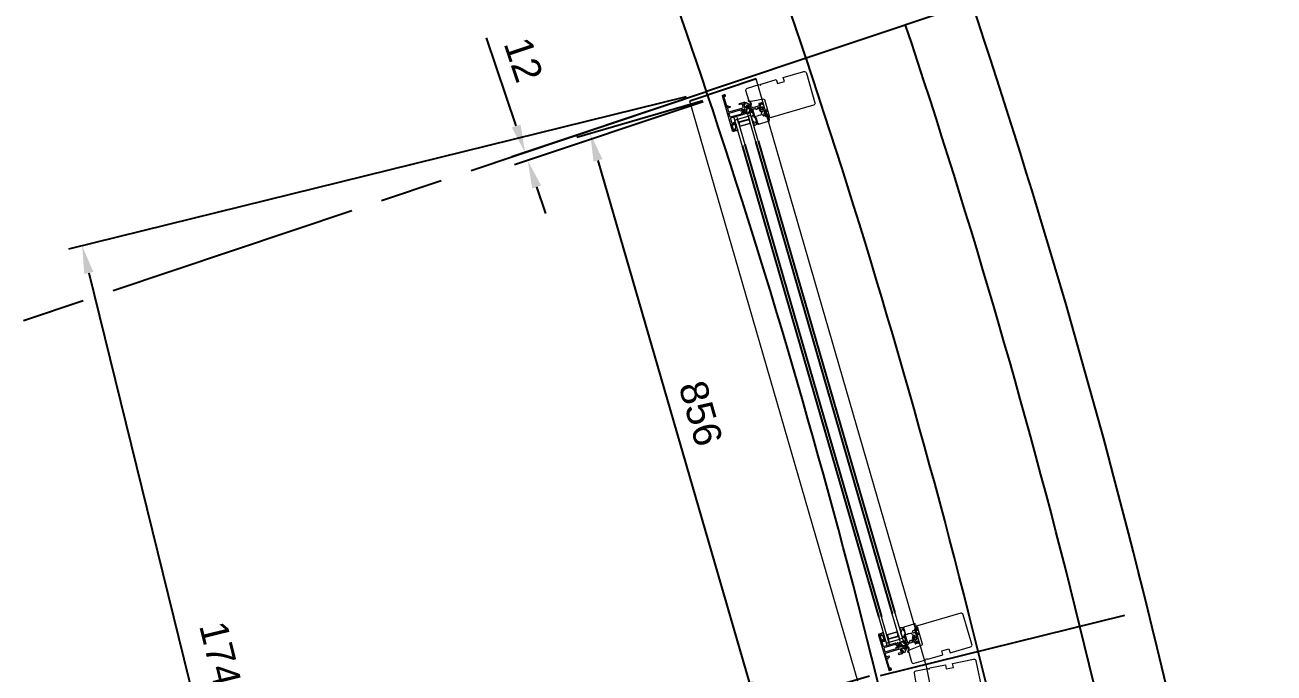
# Model space of a CAD drawing. Header units: inches. Extents: x 19267 to 40087, y 4081 to 15521.
# Drawn here: x 21189 to 22975, y 7083 to 8010 of the extents above; entities that cross this region are included whole.
import ezdxf

# ---------------------------------------------------------------- set-up
doc = ezdxf.new("R2010")
doc.units = ezdxf.units.IN
doc.header["$MEASUREMENT"] = 0
doc.linetypes.add('CENTERLINE', pattern=[30, 12, -1.5, 3, -1.5, 12])
doc.layers.get('DEFPOINTS').update_dxf_attribs({"color": 251})
doc.layers.add('20-TEXT', color=3, linetype='Continuous')
doc.layers.add('DWG', color=7, linetype='Continuous')
doc.layers.add('NEW_GF', color=7, linetype='Continuous', true_color=0xffffff)
for name, color, linetype, lineweight in [('VELFAC_ALU', 4, 'Continuous', 0), ('VELFAC_COMPOSITE', 4, 'Continuous', 0), ('VELFAC_GASKET', 5, 'Continuous', 0), ('VELFAC_GLAZING', 5, 'Continuous', 0), ('VELFAC_GLAZING_BEAD', 5, 'Continuous', 0), ('VELFAC_WOOD', 2, 'Continuous', 0)]:
    doc.layers.add(name, color=color, linetype=linetype, lineweight=lineweight)
doc.styles.get("Standard").update_dxf_attribs({"font": 'arial.ttf'})
doc.dimstyles.new('20-TEXT', dxfattribs={"dimscale": 20, "dimtxt": 2, "dimasz": 2, "dimexe": 1, "dimexo": 1.5, "dimgap": 1, "dimtad": 1, "dimdec": 0, "dimzin": 0, "dimdsep": 46, "dimtxsty": 'Standard', "dimcen": 0.09, "dimadec": 4, "dimazin": 0, "dimtfac": 1, "dimtdec": 0, "dimtofl": 0, "dimtmove": 0, "dimatfit": 3, "dimfxl": 1, "dimtolj": 1, "dimtzin": 0, "dimarcsym": 0})

# ---------------------------------------------------------------- blocks, each defined once
blk = doc.blocks.new('*D82')
at = {"layer": '20-TEXT', "color": 0, "lineweight": -2, "transparency": 16777216}
for p, q in [((22134.7, 7907.1), (21251.2, 7689.1)), ((21280.2, 7655.1), (21677.8, 6043.4)), ((22551.5, 6217.7), (21667.9, 5999.8))]:
    blk.add_line(p, q, dxfattribs=at)
at = {"layer": '20-TEXT', "color": 0, "transparency": 16777216}
for points in [[(21286.7, 7656.7), (21273.7, 7653.5), (21270.6, 7693.9)], [(21684.3, 6045), (21671.3, 6041.8), (21687.4, 6004.5)]]:
    blk.add_solid(points, dxfattribs=at)
at = {"layer": 'DEFPOINTS', "color": 0, "transparency": 16777216}
for p in [(22163.9, 7914.3), (22580.6, 6224.9), (21687.4, 6004.5)]:
    blk.add_point(p, dxfattribs=at)
at = {"layer": '20-TEXT', "color": 0, "transparency": 16777216, "insert": (21523.9, 6860.3), "char_height": 40, "attachment_point": 5, "rotation": 283.8574}
blk.add_mtext('\\A1;1740 Structural Opening', dxfattribs=at)
blk = doc.blocks.new('*D84')
at = {"layer": '20-TEXT', "color": 0, "lineweight": -2, "transparency": 16777216}
for p, q in [((22158.3, 7901.1), (21978.1, 7848.8)), ((22008.5, 7816), (22224.7, 7070.3)), ((22396.8, 7078.5), (22216.6, 7026.3))]:
    blk.add_line(p, q, dxfattribs=at)
at = {"layer": '20-TEXT', "color": 0, "transparency": 16777216}
for points in [[(22014.9, 7817.8), (22002.1, 7814.1), (21997.4, 7854.4)], [(22231.1, 7072.1), (22218.3, 7068.4), (22235.8, 7031.8)]]:
    blk.add_solid(points, dxfattribs=at)
at = {"layer": 'DEFPOINTS', "color": 0, "transparency": 16777216}
for p in [(22187.2, 7909.4), (22425.6, 7086.9), (22235.8, 7031.8)]:
    blk.add_point(p, dxfattribs=at)
at = {"layer": '20-TEXT', "color": 0, "transparency": 16777216, "insert": (22155.4, 7454.4), "char_height": 40, "attachment_point": 5, "rotation": 286.1687}
blk.add_mtext('\\A1;856', dxfattribs=at)
blk = doc.blocks.new('*D90')
at = {"layer": '20-TEXT', "color": 0, "lineweight": -2, "transparency": 16777216}
for p, q in [((21891.5, 7865.2), (21849.2, 7991.4)), ((22154.9, 7911.3), (21885.3, 7820.9)), ((22158.7, 7899.9), (21889.1, 7809.5)), ((21920.7, 7778), (21933.4, 7740))]:
    blk.add_line(p, q, dxfattribs=at)
at = {"layer": '20-TEXT', "color": 0, "transparency": 16777216}
for points in [[(21897.8, 7867.3), (21885.2, 7863.1), (21904.2, 7827.3)], [(21927.1, 7780.1), (21914.4, 7775.8), (21908, 7815.9)]]:
    blk.add_solid(points, dxfattribs=at)
at = {"layer": 'DEFPOINTS', "color": 0, "transparency": 16777216}
for p in [(22183.3, 7920.8), (22187.2, 7909.4), (21904.2, 7827.3)]:
    blk.add_point(p, dxfattribs=at)
at = {"layer": '20-TEXT', "color": 0, "transparency": 16777216, "insert": (21902, 7960), "char_height": 40, "attachment_point": 5, "rotation": 288.5229}
blk.add_mtext('\\A1;12', dxfattribs=at)

msp = doc.modelspace()

# ---------------------------------------------------------------- hatches: boundary and pattern name
at = {"layer": 'VELFAC_COMPOSITE'}
h = msp.add_hatch(color=8, dxfattribs=at)
h.paths.add_polyline_path([(22221.7, 7883, -0.520567), (22219.8, 7884.5), (22219.8, 7884.9, 0.520567), (22219, 7885.5), (22217.3, 7885, -0.131652), (22217.2, 7885), (22216.8, 7885.1, -0.414214), (22216.6, 7885.5), (22216.8, 7886.3, -0.414214), (22217.2, 7886.6), (22217.3, 7886.5, 1.69614), (22217.6, 7887.5), (22217.4, 7887.6, -0.414214), (22217.2, 7887.9), (22217.4, 7888.8, -0.414214), (22217.8, 7889), (22218.1, 7888.9, -0.131652), (22218.3, 7888.9), (22219.6, 7887.6, 0.57735), (22220.4, 7887.9), (22220.8, 7889.6, -0.267949), (22222.2, 7891), (22223.1, 7891.3, 0.267949), (22223.3, 7891.5, -0.267949), (22223.6, 7891.7), (22227, 7892.7, -0.176327), (22227.7, 7892.7), (22229.8, 7891.7, 0.176327), (22231.2, 7891.6), (22239, 7893.9, 0.414214), (22239.3, 7894.5), (22238.7, 7896.9, -0.414214), (22239, 7897.5), (22242.4, 7898.5, -0.414214), (22243, 7898.2), (22243.4, 7896.6, -0.342001), (22243, 7895.5, -0.490311), (22242.7, 7895.6), (22242.4, 7896.4, 0.414214), (22241.8, 7896.8), (22240.9, 7896.5, 0.414214), (22240.5, 7895.9), (22241.4, 7892.7, 0.198912), (22241.9, 7892.1), (22243.4, 7891.3, 0.668179), (22243.8, 7891.7), (22243.6, 7892.3, -0.490311), (22243.8, 7892.6, -0.342001), (22244.8, 7891.8), (22245.3, 7890.3, -0.414214), (22244.9, 7889.7), (22241.9, 7888.8, -0.198912), (22241.2, 7888.9), (22240.4, 7889.3, -0.198912), (22240.3, 7889.5), (22240.2, 7889.7, -0.414214), (22240.4, 7889.9), (22241.3, 7890.2, 0.668179), (22241.3, 7890.7), (22240.4, 7891.3, -0.148291), (22240, 7891.7, 0.357756), (22239.4, 7891.9), (22237, 7891.2, 0.414214), (22236.8, 7890.8), (22237, 7890, -0.414214), (22236.8, 7889.6), (22234.6, 7889, -0.349216), (22234.3, 7889.1), (22233.8, 7890.1, 0.349216), (22233.4, 7890.2), (22227.1, 7888.4, 0.414214), (22226.4, 7887.1), (22226.6, 7886.5, 0.414214), (22227.2, 7886.1), (22228.6, 7886.5, -0.414214), (22229.3, 7886.2), (22229.3, 7885.9, -0.414214), (22228.8, 7885)])
h.paths.add_polyline_path([(22225.3, 7886.3), (22225.2, 7886.8, -0.414214), (22226.7, 7889.5), (22227.3, 7889.7, 1), (22226.9, 7891.1), (22223, 7889.9, 0.267949), (22221.9, 7888.8), (22221.1, 7885.5), (22221.1, 7885.1, 0.520567), (22222, 7884.3), (22224.6, 7885.1, 0.414214)], flags=16)
h = msp.add_hatch(color=8, dxfattribs=at)
h.paths.add_polyline_path([(22440.6, 7127.7, 0.520567), (22439.9, 7125.4), (22440.1, 7125.1, -0.520567), (22439.8, 7124.1), (22438.1, 7123.6, 0.131652), (22437.9, 7123.6), (22437.7, 7123.3, 0.414214), (22437.7, 7122.9), (22438.3, 7122.2, 0.414214), (22438.8, 7122.3), (22438.9, 7122.4, -1.69614), (22439.6, 7121.6), (22439.5, 7121.5, 0.414214), (22439.5, 7121.1), (22440.2, 7120.5, 0.414214), (22440.6, 7120.5), (22440.9, 7120.8, 0.131652), (22440.9, 7120.9), (22441.4, 7122.6, -0.57735), (22442.2, 7122.9), (22443.4, 7121.7, 0.267949), (22445.4, 7121.2), (22446.3, 7121.5, -0.267949), (22446.6, 7121.4, 0.267949), (22446.9, 7121.3), (22450.3, 7122.3, 0.176327), (22450.9, 7122.7), (22452.2, 7124.7, -0.176327), (22453.3, 7125.5), (22461.1, 7127.8, -0.414214), (22461.8, 7127.4), (22462.5, 7125, 0.414214), (22463.1, 7124.7), (22466.4, 7125.7, 0.414214), (22466.8, 7126.3), (22466.3, 7127.8, 0.342001), (22465.3, 7128.6, 0.490311), (22465.1, 7128.3), (22465.4, 7127.4, -0.414214), (22465.1, 7126.8), (22464.1, 7126.5, -0.414214), (22463.5, 7126.9), (22462.6, 7130, -0.198912), (22462.6, 7130.8), (22463.4, 7132.3, -0.668179), (22464, 7132.2), (22464.2, 7131.6, 0.490311), (22464.5, 7131.4, 0.342001), (22464.9, 7132.6), (22464.5, 7134.1, 0.414214), (22463.9, 7134.5), (22460.9, 7133.6, 0.198912), (22460.3, 7133.1), (22459.9, 7132.3, 0.198912), (22459.8, 7132.2), (22459.9, 7132, 0.414214), (22460.1, 7131.8), (22461.1, 7132.1, -0.668179), (22461.4, 7131.7), (22460.9, 7130.7, 0.148291), (22460.8, 7130.1, -0.357756), (22460.4, 7129.6), (22458, 7128.9, -0.414214), (22457.6, 7129.1), (22457.4, 7130, 0.414214), (22457, 7130.2), (22454.8, 7129.6, 0.349216), (22454.6, 7129.2), (22454.7, 7128.2, -0.349216), (22454.4, 7127.9), (22448.1, 7126, -0.414214), (22446.9, 7126.7), (22446.7, 7127.4, -0.414214), (22447, 7128), (22448.4, 7128.4, 0.414214), (22448.8, 7129), (22448.7, 7129.3, 0.414214), (22447.8, 7129.8)])
h.paths.add_polyline_path([(22445.5, 7126.8), (22445.7, 7126.3, 0.414214), (22448.4, 7124.8), (22449, 7125, -1), (22449.4, 7123.7), (22445.5, 7122.5, -0.267949), (22444, 7122.9), (22441.5, 7125.2), (22441.2, 7125.6, -0.520567), (22441.6, 7126.7), (22444.3, 7127.5, -0.414214)], flags=16)

# ---------------------------------------------------------------- linework, layer by layer
at = {"color": 5}
msp.add_arc((12022.1, 4516.3), 10695.9, 9.19178, 18.52294, dxfattribs=at)
at = {"layer": '20-TEXT', "color": 1, "linetype": 'CENTERLINE', "ltscale": 30}
for p, q in [((19266.9, 6943.5), (22163.9, 7914.3)), ((19266.9, 6303.5), (22795, 7173.9))]:
    msp.add_line(p, q, dxfattribs=at)
at = {"layer": 'DWG', "ltscale": 5}
for p, q in [((22237.7, 7844), (22433.3, 7169.1)), ((22214.6, 7837.4), (22410.2, 7162.4)), ((22218.5, 7838.5), (22414.1, 7163.5)), ((22233.8, 7842.9), (22429.4, 7168))]:
    msp.add_line(p, q, dxfattribs=at)
at = {"layer": 'NEW_GF', "color": 4, "linetype": 'Continuous', "ltscale": 100}
for p, q in [((22543.1, 8041.3), (22163.9, 7914.3)), ((22234.6, 7932.7), (22139.8, 7900.9))]:
    msp.add_line(p, q, dxfattribs=at)
at = {"layer": 'NEW_GF', "color": 2, "linetype": 'Continuous', "ltscale": 100}
msp.add_arc((12030.7, 4520.2), 10836.4, 18.51791, 26.04411, dxfattribs=at)
msp.add_arc((12030.7, 4520.2), 10836.4, 18.51791, 26.04411, dxfattribs=at)
at = {"layer": 'NEW_GF', "color": 4, "linetype": 'Continuous', "ltscale": 100}
msp.add_arc((12028.7, 4519.4), 10688.6, 18.51899, 26.04375, dxfattribs=at)
at = {"layer": 'NEW_GF', "color": 1, "linetype": 'Continuous', "ltscale": 100}
for centre, radius, start, end in [((12023.9, 4516.6), 11094.1, 9.19211, 18.52479), ((12022.1, 4516.3), 10995.9, 9.19179, 18.52293), ((12024.6, 4516.7), 10843.4, 9.19216, 18.52548)]:
    msp.add_arc(centre, radius, start, end, dxfattribs=at)
at = {"layer": 'VELFAC_ALU'}
for p, q in [((22477.3, 7095.5), (22234.6, 7932.7)), ((22380.3, 7071.5), (22139.8, 7900.9)), ((22477.3, 7095.5), (22651.8, 6241.5))]:
    msp.add_line(p, q, dxfattribs=at)
for points in [[(22215.3, 7881.1), (22198.3, 7876.2, 0.414214), (22198, 7875.6), (22199.8, 7869.3, 0.414214), (22200.4, 7869), (22202, 7869.5, -0.414214), (22202.4, 7869.3), (22202.7, 7868.1, -0.341999), (22202.3, 7866.9, -0.490314), (22202, 7867.1), (22201.8, 7867.9, 0.414214), (22201.5, 7868), (22200.3, 7867.7, 0.414214), (22199.9, 7867), (22202.1, 7859.3, 0.414214), (22202.8, 7859), (22204, 7859.4, 0.414214), (22204.2, 7859.6), (22203.9, 7860.4, -0.490314), (22204.1, 7860.7, -0.341999), (22205.1, 7860), (22205.4, 7858.8, -0.414214), (22205.2, 7858.4), (22202.2, 7857.5, -0.414214), (22200.9, 7858.2), (22186.5, 7908.2, -0.414214), (22187.2, 7909.4), (22189.6, 7910.1, -0.414214), (22190.2, 7909.8), (22190.6, 7908.3, -0.341999), (22190.2, 7907.2, -0.490314), (22189.9, 7907.3), (22189.4, 7908.8, 0.414214), (22189.2, 7908.9), (22188.1, 7908.6, 0.414214), (22188, 7908.4), (22192.6, 7892.3, 0.414214), (22192.9, 7892.1), (22193.9, 7892.4, 0.414214), (22194.1, 7892.7), (22193.6, 7894.2, -0.490314), (22193.8, 7894.4, -0.341999), (22194.8, 7893.7), (22195, 7893.2, 0.414214), (22195.6, 7892.9), (22196.7, 7893.2, -1), (22197.2, 7891.6), (22194, 7890.7, 0.414214), (22193.7, 7890.1), (22195, 7885.5, 0.414214), (22195.6, 7885.2), (22216, 7891.1, 0.414214), (22216.3, 7891.7), (22215, 7896.2, 0.414214), (22214.4, 7896.6), (22211.3, 7895.7, -1), (22210.8, 7897.3), (22215.7, 7898.7, -0.198912), (22215.8, 7898.7), (22217.9, 7897.6, -0.341999), (22218.3, 7896.4, -0.490314), (22218.1, 7896.3), (22216.9, 7896.9, 0.668179), (22216.6, 7896.7), (22218, 7891.9, 0.414214), (22218.3, 7891.8), (22223.1, 7893.1, 0.668179), (22223.1, 7893.5), (22221.9, 7894.2, -0.490314), (22221.9, 7894.5, -0.341999), (22223.1, 7894.7), (22225.7, 7893.2, -0.668179), (22225.6, 7892.3), (22221.1, 7891, 0.267949), (22220.4, 7890.3), (22219.8, 7887.9, -0.57735), (22219.4, 7887.8), (22218, 7889.2, 0.57735), (22217.5, 7889), (22216.4, 7884.7, 0.760346), (22216.9, 7884.5, -0.171785), (22217, 7884.5), (22218.6, 7884.7, 0.267949), (22218.8, 7884.8, -0.957292), (22219.2, 7884.7), (22218.2, 7881.8, -0.493145), (22217.9, 7881.7), (22217.2, 7882.2, -0.315299), (22217.1, 7882.4), (22217.1, 7882.5, 0.414214), (22217, 7882.8), (22216, 7883), (22215.6, 7881.5, -0.267949)], [(22195.9, 7883.5), (22212.2, 7888.2, -0.414214), (22212.5, 7888.1), (22212.9, 7886.7, 0.414214), (22213.3, 7886.5), (22213.4, 7886.5, 0.267949), (22213.6, 7886.7), (22214.1, 7888.6, -0.267949), (22214.3, 7888.8), (22215.5, 7889.2, -0.57735), (22215.7, 7888.9), (22214.5, 7884.1, -0.267949), (22214.4, 7884), (22214, 7883.9, 0.414214), (22213.8, 7883.5), (22214.1, 7882.5, -0.414214), (22214, 7882.3), (22197.6, 7877.6, -0.414214), (22197.4, 7877.7), (22195.8, 7883.3, -0.414214)], [(22434.2, 7125.8), (22417.3, 7120.9, -0.414214), (22416.7, 7121.2), (22414.9, 7127.5, -0.414214), (22415.2, 7128.1), (22416.8, 7128.6, 0.414214), (22417, 7128.9), (22416.7, 7130.1, 0.341999), (22415.7, 7130.8, 0.490314), (22415.5, 7130.6), (22415.7, 7129.8, -0.414214), (22415.6, 7129.5), (22414.4, 7129.2, -0.414214), (22413.7, 7129.5), (22411.5, 7137.2, -0.414214), (22411.8, 7137.8), (22413.1, 7138.2, -0.414214), (22413.3, 7138), (22413.6, 7137.2, 0.490314), (22413.9, 7137.1, 0.341999), (22414.3, 7138.2), (22414, 7139.4, 0.414214), (22413.6, 7139.6), (22410.5, 7138.7, 0.414214), (22409.9, 7137.5), (22424.4, 7087.6, 0.414214), (22425.7, 7086.9), (22428.1, 7087.6, 0.414214), (22428.4, 7088.2), (22428, 7089.7, 0.341999), (22427, 7090.4, 0.490314), (22426.8, 7090.1), (22427.2, 7088.6, -0.414214), (22427.1, 7088.3), (22426.1, 7088, -0.414214), (22425.8, 7088.2), (22421.1, 7104.3, -0.414214), (22421.2, 7104.5), (22422.3, 7104.9, -0.414214), (22422.5, 7104.7), (22423, 7103.2, 0.490314), (22423.3, 7103.1, 0.341999), (22423.7, 7104.3), (22423.6, 7104.7, -0.414214), (22423.9, 7105.3), (22425, 7105.7, 1), (22424.6, 7107.3), (22421.4, 7106.4, -0.414214), (22420.8, 7106.7), (22419.5, 7111.2, -0.414214), (22419.8, 7111.8), (22440.2, 7117.8, -0.414214), (22440.8, 7117.4), (22442.1, 7112.9, -0.414214), (22441.8, 7112.3), (22438.7, 7111.4, 1), (22439.1, 7109.8), (22444, 7111.2, 0.198912), (22444.1, 7111.3), (22445.2, 7113.3, 0.341999), (22445.1, 7114.5, 0.490314), (22444.7, 7114.5), (22444.1, 7113.4, -0.668179), (22443.8, 7113.4), (22442.4, 7118.2, -0.414214), (22442.5, 7118.5), (22447.3, 7119.9, -0.668179), (22447.5, 7119.6), (22446.9, 7118.3, 0.490314), (22447, 7118.1, 0.341999), (22448.1, 7118.5), (22449.6, 7121.2, 0.668179), (22449, 7121.9), (22444.4, 7120.6, -0.267949), (22443.4, 7120.8), (22441.7, 7122.5, 0.57735), (22441.3, 7122.4), (22440.8, 7120.5, -0.57735), (22440.3, 7120.3), (22437.2, 7123.4, -0.760346), (22437.4, 7123.9, 0.171785), (22437.6, 7123.9), (22439, 7124.6, -0.267949), (22439.2, 7124.6, 0.957292), (22439.4, 7124.9), (22437.1, 7126.8, 0.493145), (22436.8, 7126.7), (22436.4, 7125.9, 0.315299), (22436.5, 7125.7), (22436.5, 7125.6, -0.414214), (22436.6, 7125.3), (22435.9, 7124.6), (22434.7, 7125.7, 0.267949)], [(22419.2, 7113.4), (22435.5, 7118.2, 0.414214), (22435.6, 7118.4), (22435.2, 7119.9, -0.414214), (22435.4, 7120.2), (22435.5, 7120.3, -0.267949), (22435.8, 7120.2), (22437.3, 7118.9, 0.267949), (22437.5, 7118.8), (22438.7, 7119.1, 0.57735), (22438.8, 7119.5), (22435.2, 7122.9, 0.267949), (22435, 7122.9), (22434.7, 7122.8, -0.414214), (22434.3, 7123), (22434, 7124, 0.414214), (22433.8, 7124.1), (22417.4, 7119.4, 0.414214), (22417.3, 7119.1), (22418.9, 7113.6, 0.414214)]]:
    msp.add_lwpolyline(points, format="xyb", close=True, dxfattribs=at)
at = {"layer": 'VELFAC_COMPOSITE'}
for p, q in [((22242.4, 7898.5), (22239, 7897.5)), ((22243.4, 7896.6), (22243, 7898.2)), ((22216.8, 7886.3), (22216.6, 7885.5)), ((22216.8, 7885.1), (22217.2, 7885)), ((22217.4, 7888.8), (22217.2, 7887.9)), ((22217.3, 7886.5), (22217.2, 7886.6)), ((22217.3, 7885), (22219, 7885.5)), ((22217.4, 7887.6), (22217.6, 7887.5)), ((22218.1, 7888.9), (22217.8, 7889)), ((22219.6, 7887.6), (22218.3, 7888.9)), ((22219.8, 7884.9), (22219.8, 7884.5)), ((22220.8, 7889.6), (22220.4, 7887.9)), ((22221.1, 7885.5), (22221.9, 7888.8)), ((22221.1, 7885.1), (22221.1, 7885.5)), ((22221.7, 7883), (22228.8, 7885)), ((22224.6, 7885.1), (22222, 7884.3)), ((22223.1, 7891.3), (22222.2, 7891)), ((22223, 7889.9), (22226.9, 7891.1)), ((22227, 7892.7), (22223.6, 7891.7)), ((22225.2, 7886.8), (22225.3, 7886.3)), ((22226.6, 7886.5), (22226.4, 7887.1)), ((22227.3, 7889.7), (22226.7, 7889.5)), ((22227.1, 7888.4), (22233.4, 7890.2)), ((22228.6, 7886.5), (22227.2, 7886.1)), ((22229.8, 7891.7), (22227.7, 7892.7)), ((22229.3, 7885.9), (22229.3, 7886.2)), ((22239, 7893.9), (22231.2, 7891.6)), ((22233.8, 7890.1), (22234.3, 7889.1)), ((22234.6, 7889), (22236.8, 7889.6)), ((22237, 7890), (22236.8, 7890.8)), ((22237, 7891.2), (22239.4, 7891.9)), ((22238.7, 7896.9), (22239.3, 7894.5)), ((22240.2, 7889.7), (22240.3, 7889.5)), ((22240.4, 7891.3), (22241.3, 7890.7)), ((22241.3, 7890.2), (22240.4, 7889.9)), ((22240.4, 7889.3), (22241.2, 7888.9)), ((22241.4, 7892.7), (22240.5, 7895.9)), ((22240.9, 7896.5), (22241.8, 7896.8)), ((22243.4, 7891.3), (22241.9, 7892.1)), ((22241.9, 7888.8), (22244.9, 7889.7)), ((22242.4, 7896.4), (22242.7, 7895.6)), ((22243.6, 7892.3), (22243.8, 7891.7)), ((22245.3, 7890.3), (22244.8, 7891.8)), ((22440.6, 7127.7), (22447.8, 7129.8)), ((22448.7, 7129.3), (22448.8, 7129)), ((22454.7, 7128.2), (22454.6, 7129.2)), ((22454.8, 7129.6), (22457, 7130.2)), ((22457.4, 7130), (22457.6, 7129.1)), ((22458, 7128.9), (22460.4, 7129.6)), ((22459.9, 7132), (22459.8, 7132.2)), ((22459.9, 7132.3), (22460.3, 7133.1)), ((22461.1, 7132.1), (22460.1, 7131.8)), ((22460.9, 7133.6), (22463.9, 7134.5)), ((22460.9, 7130.7), (22461.4, 7131.7)), ((22463.4, 7132.3), (22462.6, 7130.8)), ((22462.6, 7130), (22463.5, 7126.9)), ((22464.2, 7131.6), (22464, 7132.2)), ((22464.5, 7134.1), (22464.9, 7132.6)), ((22437.7, 7123.3), (22437.9, 7123.6)), ((22438.3, 7122.2), (22437.7, 7122.9)), ((22438.1, 7123.6), (22439.8, 7124.1)), ((22438.9, 7122.4), (22438.8, 7122.3)), ((22439.5, 7121.5), (22439.6, 7121.6)), ((22440.2, 7120.5), (22439.5, 7121.1)), ((22440.1, 7125.1), (22439.9, 7125.4)), ((22440.9, 7120.8), (22440.6, 7120.5)), ((22441.4, 7122.6), (22440.9, 7120.9)), ((22441.2, 7125.6), (22441.5, 7125.2)), ((22441.5, 7125.2), (22444, 7122.9)), ((22444.3, 7127.5), (22441.6, 7126.7)), ((22443.4, 7121.7), (22442.2, 7122.9)), ((22446.3, 7121.5), (22445.4, 7121.2)), ((22445.7, 7126.3), (22445.5, 7126.8)), ((22445.5, 7122.5), (22449.4, 7123.7)), ((22446.7, 7127.4), (22446.9, 7126.7)), ((22450.3, 7122.3), (22446.9, 7121.3)), ((22448.4, 7128.4), (22447, 7128)), ((22448.1, 7126), (22454.4, 7127.9)), ((22449, 7125), (22448.4, 7124.8)), ((22452.2, 7124.7), (22450.9, 7122.7)), ((22461.1, 7127.8), (22453.3, 7125.5)), ((22462.5, 7125), (22461.8, 7127.4)), ((22466.4, 7125.7), (22463.1, 7124.7)), ((22464.1, 7126.5), (22465.1, 7126.8)), ((22465.4, 7127.4), (22465.1, 7128.3)), ((22466.3, 7127.8), (22466.8, 7126.3))]:
    msp.add_line(p, q, dxfattribs=at)
for centre, radius, start, end in [((22239.1, 7897.1), 0.5, 106.1217, 196.1217), ((22242.5, 7898), 0.5, 16.1217, 106.1217), ((22216.9, 7885.4), 0.3, 166.1217, 256.1217), ((22217.1, 7886.3), 0.3, 76.1217, 166.1217), ((22217.5, 7887.9), 0.3, 166.1217, 256.1217), ((22217.2, 7885.3), 0.3, 256.1217, 286.1217), ((22217.7, 7887), 0.6, 227.1667, 105.0768), ((22217.7, 7888.7), 0.3, 76.1217, 166.1217), ((22218.1, 7888.6), 0.3, 46.1217, 76.1217), ((22219.2, 7884.9), 0.6, 356.1217, 106.1217), ((22219.9, 7888), 0.5, 226.1217, 346.1217), ((22221.3, 7884.4), 1.5, 176.1217, 286.1217), ((22222.7, 7889.1), 2, 106.1217, 166.1217), ((22221.8, 7885), 0.7, 176.1217, 286.1217), ((22223.4, 7888.5), 1.5, 106.1217, 166.1217), ((22223.1, 7891.6), 0.3, 286.1217, 346.1217), ((22223.6, 7891.4), 0.3, 106.1217, 166.1217), ((22224.4, 7886.1), 1, 286.1217, 16.1217), ((22227.3, 7887.4), 2.2, 106.1217, 196.1217), ((22227.4, 7887.4), 1, 106.1217, 196.1217), ((22227.1, 7886.6), 0.5, 196.1217, 286.1217), ((22227.1, 7890.4), 0.7, 286.1217, 106.1217), ((22227.3, 7891.7), 1, 66.1217, 106.1217), ((22228.8, 7886), 0.5, 16.1217, 106.1217), ((22228.6, 7885.7), 0.75, 286.1217, 16.1217), ((22230.6, 7893.5), 2, 246.1217, 286.1217), ((22233.5, 7889.9), 0.3, 29.1217, 106.1217), ((22234.6, 7889.3), 0.3, 209.1217, 286.1217), ((22237.1, 7890.9), 0.3, 106.1217, 196.1217), ((22236.7, 7889.9), 0.3, 286.1217, 16.1217), ((22238.9, 7894.4), 0.5, 286.1217, 16.1217), ((22239.5, 7891.4), 0.5, 27.3818, 106.1217), ((22240.9, 7892.1), 1, 207.3818, 241.1217), ((22240.4, 7889.7), 0.2, 106.1217, 196.1217), ((22240.5, 7889.5), 0.2, 196.1217, 241.1217), ((22241, 7896), 0.5, 106.1217, 196.1217), ((22241.7, 7889.8), 1, 241.1217, 286.1217), ((22241.2, 7890.5), 0.3, 286.1217, 61.1217), ((22242.4, 7893), 1, 196.1217, 241.1217), ((22242, 7896.3), 0.5, 16.1217, 106.1217), ((22242.9, 7895.6), 0.2, 196.1217, 300.5987), ((22242.5, 7896.3), 1, 300.5987, 16.1217), ((22243.5, 7891.6), 0.3, 241.1217, 16.1217), ((22243.8, 7892.4), 0.2, 91.6448, 196.1217), ((22243.8, 7891.6), 1, 16.1217, 91.6448), ((22244.8, 7890.1), 0.5, 286.1217, 16.1217), ((22448, 7129.1), 0.75, 16.2704, 106.2704), ((22448.3, 7128.9), 0.5, 286.2704, 16.2704), ((22454.9, 7129.3), 0.3, 106.2704, 183.2704), ((22457.1, 7129.9), 0.3, 16.2704, 106.2704), ((22457.9, 7129.2), 0.3, 196.2704, 286.2704), ((22460, 7132.2), 0.2, 151.2704, 196.2704), ((22460.1, 7132), 0.2, 196.2704, 286.2704), ((22461.2, 7132.7), 1, 106.2704, 151.2704), ((22460.3, 7130.1), 0.5, 286.2704, 5.0104), ((22461.8, 7130.2), 1, 151.2704, 185.0104), ((22461.1, 7131.8), 0.3, 331.2704, 106.2704), ((22463.5, 7130.3), 1, 151.2704, 196.2704), ((22463.7, 7132.1), 0.3, 16.2704, 151.2704), ((22464, 7134), 0.5, 16.2704, 106.2704), ((22464.4, 7131.6), 0.2, 196.2704, 300.7473), ((22464, 7132.3), 1, 300.7473, 16.2704), ((22437.9, 7123.1), 0.3, 136.2704, 226.2704), ((22438.2, 7123.4), 0.3, 106.2704, 136.2704), ((22438.5, 7122.5), 0.3, 226.2704, 316.2704), ((22439.5, 7122.2), 0.6, 287.3154, 165.2254), ((22439.7, 7121.3), 0.3, 136.2704, 226.2704), ((22441.1, 7126.3), 1.5, 106.2704, 216.2704), ((22439.6, 7124.7), 0.6, 286.2704, 36.2704), ((22440.4, 7120.7), 0.3, 226.2704, 316.2704), ((22440.6, 7121), 0.3, 316.2704, 346.2704), ((22441.8, 7126), 0.7, 106.2704, 216.2704), ((22441.8, 7122.5), 0.5, 46.2704, 166.2704), ((22444.8, 7123.1), 2, 226.2704, 286.2704), ((22445, 7123.9), 1.5, 226.2704, 286.2704), ((22444.6, 7126.5), 1, 16.2704, 106.2704), ((22447.8, 7126.9), 2.2, 196.2704, 286.2704), ((22446.4, 7121.2), 0.3, 46.2704, 106.2704), ((22447.1, 7127.5), 0.5, 106.2704, 196.2704), ((22446.8, 7121.6), 0.3, 226.2704, 286.2704), ((22447.8, 7127), 1, 196.2704, 286.2704), ((22449.2, 7124.3), 0.7, 286.2704, 106.2704), ((22450.1, 7123.3), 1, 286.2704, 326.2704), ((22453.8, 7123.5), 2, 106.2704, 146.2704), ((22454.4, 7128.2), 0.3, 286.2704, 3.2704), ((22461.3, 7127.3), 0.5, 16.2704, 106.2704), ((22462.9, 7125.2), 0.5, 196.2704, 286.2704), ((22464, 7127), 0.5, 196.2704, 286.2704), ((22465.3, 7128.4), 0.2, 91.7934, 196.2704), ((22464.9, 7127.3), 0.5, 286.2704, 16.2704), ((22465.4, 7127.6), 1, 16.2704, 91.7934), ((22466.3, 7126.1), 0.5, 286.2704, 16.2704)]:
    msp.add_arc(centre, radius, start, end, dxfattribs=at)
at = {"layer": 'VELFAC_GASKET'}
for p, q in [((22216.8, 7898.5), (22216.8, 7898.5)), ((22216.9, 7898.1), (22218.9, 7897.4)), ((22218.7, 7899), (22217, 7898.7)), ((22218.9, 7897.4), (22217.5, 7894.9)), ((22220.6, 7898.3), (22218.7, 7899)), ((22226.1, 7894.8), (22220.6, 7898.3)), ((22223.2, 7901.1), (22224.9, 7899.9)), ((22225.5, 7900.4), (22223.6, 7901.6)), ((22217.9, 7893.6), (22219.7, 7892.6)), ((22221, 7893), (22222.4, 7895.4)), ((22222.4, 7895.4), (22226.8, 7892.7)), ((22229.2, 7879.7), (22228.3, 7877.4)), ((22233.2, 7877.9), (22230.4, 7880)), ((22244.8, 7879.8), (22244.3, 7881.7)), ((22244.6, 7882.3), (22246.1, 7882.7)), ((22246.9, 7879.9), (22245.4, 7879.5)), ((22246.1, 7882.7), (22247.3, 7883.1)), ((22246.7, 7885.4), (22246.4, 7886.4)), ((22248.1, 7886.3), (22246.7, 7885.4)), ((22248.1, 7886.3), (22246.7, 7885.4)), ((22248, 7880.2), (22246.9, 7879.9)), ((22248.6, 7885.5), (22248.1, 7885.2)), ((22248.6, 7885.5), (22248.1, 7885.2)), ((22248.5, 7879.1), (22248.3, 7879.7)), ((22248.4, 7884.2), (22249.2, 7881.3)), ((22248.4, 7884.2), (22249.2, 7881.3)), ((22249.3, 7886.1), (22248.6, 7885.5)), ((22249.3, 7886.1), (22248.6, 7885.5)), ((22250.8, 7879.2), (22248.7, 7879)), ((22249.2, 7884.5), (22249.8, 7885.7)), ((22249.2, 7884.5), (22249.8, 7885.7)), ((22249.2, 7881.3), (22250.1, 7881.3)), ((22249.2, 7881.3), (22250.1, 7881.3)), ((22250.4, 7881.9), (22249.7, 7882.1)), ((22250.4, 7881.9), (22249.7, 7882.1)), ((22250.1, 7881.3), (22250.3, 7881.4)), ((22250.1, 7881.3), (22250.3, 7881.4)), ((22250.8, 7882.5), (22251.2, 7882.3)), ((22251.5, 7886.8), (22252.5, 7883.1)), ((22201.9, 7860.7), (22200.4, 7865.9)), ((22200.7, 7866.5), (22202.4, 7867)), ((22202.9, 7867.7), (22202.4, 7869.2)), ((22203.1, 7870), (22204.7, 7869.6)), ((22203.6, 7869.8), (22204.2, 7867.7)), ((22204.8, 7867.8), (22204.2, 7867.7)), ((22204.2, 7867.7), (22205.4, 7863.5)), ((22204.6, 7867.5), (22204.9, 7867.7)), ((22205.5, 7866.4), (22204.6, 7866.8)), ((22205.7, 7868.5), (22206.2, 7867)), ((22205.7, 7863), (22206.3, 7862.8)), ((22207.7, 7861.8), (22208.7, 7858.3)), ((22228.3, 7877.1), (22229.5, 7872.8)), ((22229.8, 7872.5), (22231.5, 7871.6)), ((22235.3, 7872.3), (22233.5, 7877.6)), ((22235.1, 7868.9), (22234.2, 7871)), ((22234.6, 7871.6), (22234.9, 7871.7)), ((22236.7, 7869.1), (22235.8, 7868.8)), ((22235.8, 7867.6), (22237, 7868.2)), ((22237.1, 7868.9), (22237.1, 7869)), ((22204.2, 7860.8), (22202.5, 7860.3)), ((22205.5, 7858.6), (22205, 7860.4)), ((22444.4, 7148.3), (22445.7, 7148.4)), ((22444.4, 7146.7), (22444.8, 7144.6)), ((22445.9, 7147.5), (22445, 7147.3)), ((22446.1, 7147.8), (22446.2, 7147.7)), ((22412, 7135.9), (22413.5, 7130.7)), ((22414, 7137), (22412.3, 7136.5)), ((22413.9, 7139.6), (22414.5, 7137.8)), ((22414.1, 7130.4), (22415.8, 7130.9)), ((22417.5, 7138.1), (22416.5, 7141.6)), ((22416.5, 7136), (22416.9, 7136.5)), ((22417.7, 7131.3), (22416.5, 7135.5)), ((22416.6, 7130.5), (22417, 7129)), ((22418.1, 7133.1), (22417.6, 7132.2)), ((22418.3, 7131.4), (22417.7, 7131.3)), ((22418.3, 7129.1), (22417.7, 7131.3)), ((22417.9, 7131.6), (22418.3, 7131.6)), ((22418, 7128.8), (22419.1, 7129.9)), ((22419.5, 7131.3), (22419, 7132.9)), ((22443, 7136.2), (22441.8, 7140.5)), ((22441.9, 7140.9), (22442.8, 7142.5)), ((22445.3, 7134.5), (22443.2, 7135.9)), ((22445.5, 7144.2), (22445.8, 7144.3)), ((22447.7, 7138.2), (22446.4, 7134.9)), ((22446.5, 7144), (22447.8, 7138.5)), ((22458.5, 7142.7), (22459, 7140.9)), ((22460.3, 7143.8), (22458.8, 7143.3)), ((22459.7, 7140.6), (22461.1, 7141)), ((22461.4, 7144.1), (22460.3, 7143.8)), ((22461.1, 7141), (22462.3, 7141.3)), ((22461.2, 7145.3), (22461.4, 7144.7)), ((22463.2, 7146.5), (22461.3, 7145.5)), ((22463, 7143.8), (22463.7, 7144.3)), ((22463, 7143.8), (22463.7, 7144.3)), ((22463.8, 7141), (22463, 7143.8)), ((22463.8, 7141), (22463, 7143.8)), ((22464.7, 7139), (22463.1, 7139)), ((22463.1, 7139), (22463.3, 7138.1)), ((22464.7, 7139), (22463.1, 7139)), ((22463.7, 7144.3), (22464, 7144.4)), ((22463.7, 7144.3), (22464, 7144.4)), ((22464.4, 7144), (22463.9, 7143.4)), ((22464.4, 7144), (22463.9, 7143.4)), ((22464.7, 7139.9), (22464.2, 7140)), ((22464.7, 7139.9), (22464.2, 7140)), ((22464.7, 7141.1), (22465.8, 7140.4)), ((22464.7, 7141.1), (22465.8, 7140.4)), ((22465.7, 7139.8), (22464.7, 7139.9)), ((22465.7, 7139.8), (22464.7, 7139.9)), ((22465, 7143.7), (22465.2, 7144.1)), ((22467.9, 7140.4), (22466.8, 7144.1)), ((22443.2, 7116.7), (22444.1, 7118.5)), ((22446, 7114), (22443.6, 7115.4)), ((22444.7, 7112.3), (22446, 7114)), ((22444.9, 7111.9), (22444.8, 7111.9)), ((22446.7, 7112.5), (22445.1, 7111.9)), ((22445.5, 7118.9), (22447.9, 7117.5)), ((22448, 7114.2), (22446.7, 7112.5)), ((22447.9, 7117.5), (22450.2, 7122.2)), ((22450.8, 7120.1), (22448, 7114.2)), ((22451.7, 7113.2), (22452.4, 7115.2)), ((22453.2, 7115), (22452.2, 7113))]:
    msp.add_line(p, q, dxfattribs=at)
for centre in [(22233.3, 7869.4), (22443.2, 7145.4)]:
    msp.add_circle(centre, 0.196, dxfattribs=at)
for centre, radius, start, end in [((22217, 7898.4), 0.3, 151.1217, 241.1217), ((22217, 7898.4), 0.3, 101.1217, 151.1217), ((22223.4, 7901.4), 0.3, 57.8186, 237.8186), ((22222.3, 7896.2), 4.5, 344.0952, 53.8186), ((22222.9, 7896.1), 5, 342.0911, 58.587), ((22218.4, 7894.5), 1, 151.1217, 241.1217), ((22220.2, 7893.5), 1, 241.1217, 331.1217), ((22226.3, 7895.1), 0.3, 237.8186, 344.0952), ((22218.1, 7897.7), 10, 329.9676, 342.0911), ((22230, 7879), 1.05, 65.8648, 139.2884), ((22244.8, 7881.8), 0.5, 106.1217, 196.1217), ((22245.3, 7880), 0.5, 196.1217, 286.1217), ((22249.2, 7884.5), 3.54, 66.6894, 141.6251), ((22246.7, 7886.5), 0.375, 145.1411, 196.3376), ((22240.4, 7881.9), 7.16, 11.1277, 29.2287), ((22247.2, 7883.3), 0.2, 286.1217, 12.8318), ((22248.3, 7885), 0.3, 126.8137, 208.2069), ((22248.3, 7885), 0.3, 126.8137, 208.2069), ((22248.1, 7879.9), 0.327, 317.5229, 108.4886), ((22248.3, 7885.9), 0.462, 302.9878, 124.7782), ((22248.3, 7885.9), 0.462, 302.9878, 124.7782), ((22242.2, 7881.7), 6.64, 21.7296, 28.2069), ((22242.2, 7881.7), 6.64, 21.7296, 28.2069), ((22247.8, 7884.3), 4.59, 276.0741, 303.203), ((22247.8, 7884.3), 4.59, 276.0741, 303.203), ((22250.4, 7883.6), 1.59, 143.392, 243.9842), ((22250.4, 7883.6), 1.59, 143.392, 243.9842), ((22249.5, 7885.9), 0.3, 325.6357, 126.1217), ((22249.5, 7885.9), 0.3, 325.6357, 126.1217), ((22250.1, 7880.8), 0.5, 303.203, 91.1217), ((22250.1, 7880.8), 0.5, 303.203, 91.1217), ((22250.3, 7881.7), 0.3, 271.1217, 75.4051), ((22250.3, 7881.7), 0.3, 271.1217, 75.4051), ((22249.5, 7885.9), 2.14, 26.5488, 59.7186), ((22250.6, 7880.8), 1.6, 275.9803, 66.6005), ((22251.4, 7883.4), 1.16, 259.3424, 344.9099), ((22200.9, 7866), 0.5, 106.1217, 196.1217), ((22203, 7869.4), 0.6, 76.1217, 196.1217), ((22202.3, 7867.5), 0.6, 286.1217, 13.3978), ((22204.7, 7867.1), 0.382, 116.0837, 245.0179), ((22202.6, 7863.3), 3.2, 308.8978, 354.6327), ((22204.3, 7868.1), 1.5, 16.1217, 76.1217), ((22204.8, 7867.7), 0.1, 301.1217, 106.1217), ((22206.4, 7863.7), 1, 196.1217, 225.6309), ((22205.7, 7866.8), 0.5, 250.0559, 16.1217), ((22205.8, 7860.7), 2.22, 28.5405, 75.0401), ((22228.7, 7877.2), 0.5, 158.0893, 196.1217), ((22230.2, 7873.1), 0.799, 205.4802, 237.2733), ((22231.2, 7871.1), 0.5, 3.6929, 62.0044), ((22232.8, 7865.9), 1.29, 172.8477, 202.962), ((22204.8, 7869.4), 27, 352.7874, 3.6929), ((22231.9, 7865.5), 0.235, 202.9875, 305.8639), ((22242.7, 7851.8), 17.2, 113.519, 128.4132), ((22233, 7877.5), 0.5, 19.0994, 65.5613), ((22234.7, 7871.1), 0.5, 97.3154, 202.6079), ((22234.9, 7872.2), 0.5, 277.3154, 19.0994), ((22235.5, 7869.2), 0.535, 211.4434, 304.4239), ((22236.9, 7868.9), 0.221, 33.1333, 124.1974), ((22236.6, 7868.6), 0.562, 310.9882, 35.5292), ((22248.6, 7879.2), 0.167, 196.1217, 275.9803), ((22202.4, 7860.8), 0.5, 196.1217, 286.1217), ((22204.4, 7860.2), 0.6, 16.1217, 106.1217), ((22205.7, 7858.7), 0.2, 196.1217, 287.9915), ((22206.1, 7851.8), 6.73, 70.1197, 93.091), ((22208.5, 7858.2), 0.2, 235.2193, 16.1217), ((22439.9, 7147.9), 0.235, 86.5282, 189.4046), ((22440.9, 7148.1), 1.29, 189.4301, 219.5444), ((22441.7, 7165.3), 17.2, 263.9789, 278.8731), ((22419.1, 7130.1), 27, 28.6992, 39.6047), ((22445, 7146.7), 0.535, 87.9682, 180.9488), ((22445.6, 7147.9), 0.562, 356.863, 81.4039), ((22445.9, 7147.7), 0.221, 268.1947, 359.2589), ((22412.5, 7136.1), 0.5, 106.2704, 196.2704), ((22414, 7130.9), 0.5, 196.2704, 286.2704), ((22414.1, 7139.6), 0.2, 104.4007, 196.2704), ((22413.9, 7137.6), 0.6, 286.2704, 16.2704), ((22410.8, 7145.7), 6.73, 299.3011, 322.2724), ((22414, 7134.1), 3.2, 37.7595, 83.4943), ((22416, 7130.3), 0.6, 18.9944, 106.2704), ((22416.3, 7141.5), 0.2, 16.2704, 157.1729), ((22417.4, 7135.8), 1, 166.7613, 196.2704), ((22415.3, 7138), 2.22, 317.3521, 3.8516), ((22417.6, 7129.2), 0.6, 196.2704, 316.2704), ((22417.9, 7132), 0.382, 147.3742, 276.3085), ((22418.5, 7132.8), 0.5, 16.2704, 142.3362), ((22418.3, 7131.5), 0.1, 286.2704, 91.2704), ((22418, 7130.9), 1.5, 316.2704, 16.2704), ((22442.6, 7140.6), 0.799, 155.1188, 186.912), ((22442.4, 7142.8), 0.5, 330.3878, 28.6992), ((22443.5, 7136.3), 0.5, 196.2704, 234.3028), ((22445.3, 7144.6), 0.5, 189.7842, 295.0768), ((22445.6, 7135.5), 1.05, 253.1038, 326.5273), ((22446, 7143.9), 0.5, 13.2927, 115.0768), ((22447.3, 7138.4), 0.5, 326.8309, 13.2927), ((22459, 7142.9), 0.5, 106.2704, 196.2704), ((22459.5, 7141), 0.5, 196.2704, 286.2704), ((22461.4, 7145.4), 0.167, 116.4118, 196.2704), ((22463.4, 7140.6), 4.59, 89.1891, 116.318), ((22463.4, 7140.6), 4.59, 89.1891, 116.318), ((22461.3, 7144.4), 0.327, 283.9035, 74.8692), ((22462.4, 7141.1), 0.2, 19.5604, 106.2704), ((22455.9, 7138.6), 7.16, 3.1635, 21.2644), ((22463.9, 7145), 1.6, 325.7916, 116.4118), ((22463.7, 7138.2), 0.375, 196.0546, 247.251), ((22463.5, 7144.7), 0.5, 301.2704, 89.1891), ((22463.5, 7144.7), 0.5, 301.2704, 89.1891), ((22464.7, 7141.2), 3.54, 250.767, 325.7027), ((22465.2, 7142.6), 1.59, 148.408, 249.0001), ((22465.2, 7142.6), 1.59, 148.408, 249.0001), ((22457.3, 7139.8), 6.64, 4.1853, 10.6625), ((22457.3, 7139.8), 6.64, 4.1853, 10.6625), ((22464.2, 7140.3), 0.3, 184.1853, 265.5784), ((22464.2, 7140.3), 0.3, 184.1853, 265.5784), ((22464.1, 7144.2), 0.3, 316.987, 121.2704), ((22464.1, 7144.2), 0.3, 316.987, 121.2704), ((22464.7, 7139.5), 0.462, 267.6139, 89.4044), ((22464.7, 7139.5), 0.462, 267.6139, 89.4044), ((22466, 7143.2), 1.16, 47.4822, 133.0498), ((22465.7, 7140.1), 0.3, 266.2704, 66.7564), ((22465.7, 7140.1), 0.3, 266.2704, 66.7564), ((22465.7, 7140.2), 2.14, 332.6735, 5.8433), ((22444.1, 7116.2), 1, 151.2704, 241.2704), ((22445, 7118), 1, 61.2704, 151.2704), ((22445, 7112.2), 0.3, 151.2704, 241.2704), ((22445, 7112.2), 0.3, 241.2704, 291.2704), ((22445.5, 7113.4), 10, 50.3011, 62.4245), ((22451, 7119.9), 0.3, 48.2969, 154.5735), ((22448.2, 7116.8), 4.5, 338.5735, 48.2969), ((22451.9, 7113.1), 0.3, 154.5735, 334.5735), ((22448.7, 7117.2), 5, 333.8051, 50.3011)]:
    msp.add_arc(centre, radius, start, end, dxfattribs=at)
at = {"layer": 'VELFAC_GLAZING', "linetype": 'Continuous'}
for p, q in [((22208.1, 7874.8), (22223.5, 7879.2)), ((22222.4, 7882.3), (22233.8, 7842.9)), ((22227.3, 7880.4), (22223.4, 7879.3)), ((22223.5, 7879.2), (22225.1, 7873.6)), ((22237.7, 7844), (22226.3, 7883.4)), ((22214.6, 7837.4), (22203.2, 7876.7)), ((22204.2, 7873.7), (22208.1, 7874.9)), ((22207.1, 7877.9), (22218.5, 7838.5)), ((22209.7, 7869.2), (22208.1, 7874.8)), ((22210, 7869.3), (22209.7, 7869.2)), ((22210, 7869.3), (22210.9, 7871)), ((22210.9, 7871), (22210, 7869.3)), ((22211.4, 7864.3), (22210, 7869.3)), ((22210.4, 7869.2), (22211.2, 7870.7)), ((22211.7, 7864.8), (22210.4, 7869.2)), ((22210.9, 7871), (22223.1, 7874.5)), ((22223.1, 7874.5), (22210.9, 7871)), ((22211.2, 7870.7), (22223, 7874.1)), ((22226.2, 7868.6), (22211.4, 7864.3)), ((22225.7, 7868.8), (22211.7, 7864.8)), ((22223, 7874.1), (22224.5, 7873.3)), ((22223.1, 7874.5), (22224.8, 7873.6)), ((22224.8, 7873.6), (22223.1, 7874.5)), ((22224.5, 7873.3), (22225.7, 7868.8)), ((22224.8, 7873.6), (22226.2, 7868.6)), ((22225.1, 7873.6), (22224.8, 7873.6)), ((22440.9, 7128.7), (22429.4, 7168)), ((22433.3, 7169.1), (22444.8, 7129.8)), ((22410.2, 7162.4), (22421.7, 7123.1)), ((22425.6, 7124.2), (22414.1, 7163.5)), ((22436.8, 7142.3), (22422, 7138)), ((22422, 7138), (22423.5, 7133)), ((22436.5, 7141.8), (22422.5, 7137.7)), ((22422.5, 7137.7), (22423.8, 7133.3)), ((22423.5, 7133), (22423.2, 7132.9)), ((22423.2, 7132.9), (22424.8, 7127.4)), ((22423.5, 7133), (22425.2, 7132)), ((22425.2, 7132), (22423.5, 7133)), ((22423.8, 7133.3), (22425.2, 7132.5)), ((22424.8, 7127.4), (22440.1, 7131.8)), ((22425.2, 7132.5), (22437, 7135.9)), ((22425.2, 7132), (22437.3, 7135.6)), ((22437.3, 7135.6), (22425.2, 7132)), ((22437.8, 7137.3), (22436.5, 7141.8)), ((22438.2, 7137.3), (22436.8, 7142.3)), ((22437, 7135.9), (22437.8, 7137.3)), ((22437.3, 7135.6), (22438.2, 7137.3)), ((22438.2, 7137.3), (22437.3, 7135.6)), ((22438.5, 7137.4), (22438.2, 7137.3)), ((22440.1, 7131.8), (22438.5, 7137.4)), ((22444, 7132.9), (22440.2, 7131.7)), ((22421, 7126.1), (22424.8, 7127.3))]:
    msp.add_line(p, q, dxfattribs=at)
at = {"layer": 'VELFAC_GLAZING_BEAD'}
for p, q in [((22226.8, 7887.5), (22226.9, 7887.3)), ((22230, 7889.2), (22227.1, 7888.2)), ((22228.1, 7886.6), (22228.6, 7886.7)), ((22229.2, 7886.4), (22231.5, 7878.5)), ((22232.9, 7878.9), (22230, 7889.2)), ((22236.1, 7879.3), (22233.5, 7878.6)), ((22237.7, 7879.8), (22236.1, 7879.3)), ((22238.3, 7880), (22237.7, 7879.8)), ((22241, 7880.9), (22238.5, 7880.2)), ((22238.7, 7890.8), (22239.6, 7887.6)), ((22240.3, 7890.7), (22240.1, 7891.1)), ((22241, 7888), (22240.3, 7890.7)), ((22241.7, 7880.9), (22241.2, 7880.8)), ((22243.3, 7888.1), (22241.6, 7887.7)), ((22241.9, 7882.2), (22242.1, 7881.6)), ((22242.1, 7886.2), (22243.2, 7886.6)), ((22243.8, 7886.2), (22243.9, 7885.9)), ((22244.4, 7889.5), (22244, 7889.4)), ((22245.6, 7887.3), (22245.1, 7889.2)), ((22247.2, 7883.6), (22246.3, 7886.6)), ((22248.6, 7878.8), (22247.2, 7883.6)), ((22234.1, 7871.1), (22234.7, 7869.8)), ((22234.6, 7876.8), (22236.3, 7870.8)), ((22235.8, 7870.5), (22234.6, 7871.5)), ((22236.5, 7869), (22237.3, 7869.2)), ((22237.5, 7869.1), (22237.6, 7868.4)), ((22238.2, 7868), (22252.6, 7872.1)), ((22251.1, 7879), (22249.2, 7878.4)), ((22253.6, 7874), (22252.4, 7878.3)), ((22445.7, 7147.4), (22446.5, 7147.6)), ((22446.6, 7147.9), (22446.3, 7148.5)), ((22446.6, 7149.2), (22460.9, 7153.4)), ((22463.4, 7146.8), (22461.5, 7146.3)), ((22462.8, 7152.4), (22464.1, 7148.1)), ((22444.8, 7144.4), (22444.6, 7145.8)), ((22445.9, 7145.8), (22445.4, 7144.3)), ((22448.2, 7139.8), (22446.5, 7145.8)), ((22448.8, 7128.9), (22446.5, 7136.7)), ((22448, 7137.1), (22451, 7126.9)), ((22450.9, 7138.5), (22448.3, 7137.8)), ((22452.4, 7139), (22450.9, 7138.5)), ((22453.1, 7139.2), (22452.4, 7139)), ((22455.9, 7139.8), (22453.4, 7139)), ((22456.5, 7140.1), (22456, 7140)), ((22457.3, 7139.1), (22457.1, 7139.8)), ((22459.2, 7130.2), (22458.2, 7133.4)), ((22459.6, 7135.8), (22460.8, 7136.2)), ((22459.7, 7133.8), (22460.5, 7131.2)), ((22461.7, 7134.9), (22460, 7134.4)), ((22460.5, 7131.2), (22460.6, 7130.7)), ((22461.1, 7136.8), (22461, 7137.1)), ((22461.1, 7145.7), (22462.5, 7140.8)), ((22462.5, 7140.8), (22463.4, 7137.9)), ((22463.4, 7134.3), (22462.9, 7134.2)), ((22463.2, 7136.9), (22463.7, 7135)), ((22447.4, 7126.6), (22447.3, 7126.9)), ((22448, 7128.1), (22448.5, 7128.2)), ((22451, 7126.9), (22448, 7126.2))]:
    msp.add_line(p, q, dxfattribs=at)
for centre, radius, start, end in [((22227.3, 7887.7), 0.5, 112.1217, 196.1217), ((22227.8, 7887.5), 1, 196.1217, 286.1217), ((22228.7, 7886.2), 0.5, 16.1217, 106.1217), ((22238.5, 7880), 0.2, 106.1217, 196.1217), ((22239.4, 7890.9), 0.751, 16.1217, 193.2313), ((22241.5, 7888.2), 2, 196.1217, 286.1217), ((22241.5, 7888.2), 0.5, 196.1217, 286.1217), ((22241, 7880.7), 0.2, 16.1217, 106.1217), ((22241.6, 7881.4), 0.5, 286.1217, 16.1217), ((22244.3, 7882.9), 2.5, 106.1217, 196.1217), ((22243.3, 7886.1), 0.5, 16.1217, 106.1217), ((22243.1, 7888.6), 0.5, 286.1217, 16.1217), ((22244.1, 7888.9), 0.5, 106.1217, 196.1217), ((22243.4, 7885.8), 0.5, 286.1217, 16.1217), ((22244.6, 7889), 0.5, 16.1217, 106.1217), ((22246.1, 7887.4), 0.5, 196.1217, 256.1217), ((22245.8, 7886.4), 0.5, 16.1217, 76.1217), ((22233.4, 7879.1), 2, 196.1217, 286.1217), ((22233.4, 7879.1), 0.5, 196.1217, 286.1217), ((22234.1, 7876.7), 0.5, 16.1217, 106.1217), ((22234.4, 7871.2), 0.3, 52.2553, 204.1217), ((22236.1, 7870.5), 1.5, 204.1217, 286.1217), ((22236, 7870.8), 0.3, 232.2553, 16.1217), ((22237.3, 7869), 0.2, 6.1217, 106.1217), ((22238.1, 7868.4), 0.5, 186.1217, 286.1217), ((22249.1, 7878.9), 0.5, 196.1217, 286.1217), ((22251.4, 7878), 1, 16.1217, 106.1217), ((22252.2, 7873.5), 1.5, 286.1217, 16.1217), ((22446.1, 7146), 1.5, 106.2704, 188.2704), ((22446.7, 7148.8), 0.5, 106.2704, 206.2704), ((22446.4, 7147.8), 0.2, 286.2704, 26.2704), ((22461.4, 7152), 1.5, 16.2704, 106.2704), ((22463.1, 7147.8), 1, 286.2704, 16.2704), ((22445.1, 7144.4), 0.3, 188.2704, 340.1368), ((22446.2, 7145.7), 0.3, 16.2704, 160.1368), ((22448.5, 7137.3), 2, 106.2704, 196.2704), ((22447.8, 7139.7), 0.5, 286.2704, 16.2704), ((22448.5, 7137.3), 0.5, 106.2704, 196.2704), ((22448.4, 7128.7), 0.5, 286.2704, 16.2704), ((22453.3, 7139.2), 0.2, 196.2704, 286.2704), ((22455.8, 7139.9), 0.2, 286.2704, 16.2704), ((22456.6, 7139.7), 0.5, 16.2704, 106.2704), ((22459.7, 7139.8), 2.5, 196.2704, 286.2704), ((22460.2, 7133.9), 2, 106.2704, 196.2704), ((22459.9, 7130.5), 0.751, 199.1608, 16.2704), ((22460.2, 7133.9), 0.5, 106.2704, 196.2704), ((22460.5, 7137), 0.5, 16.2704, 106.2704), ((22460.6, 7136.7), 0.5, 286.2704, 16.2704), ((22461.6, 7145.8), 0.5, 106.2704, 196.2704), ((22461.8, 7134.4), 0.5, 16.2704, 106.2704), ((22462.8, 7134.7), 0.5, 196.2704, 286.2704), ((22463.6, 7137), 0.5, 136.2704, 196.2704), ((22462.9, 7137.7), 0.5, 316.2704, 16.2704), ((22463.2, 7134.8), 0.5, 286.2704, 16.2704), ((22448.3, 7127.1), 1, 106.2704, 196.2704), ((22447.9, 7126.7), 0.5, 196.2704, 280.2704)]:
    msp.add_arc(centre, radius, start, end, dxfattribs=at)
at = {"layer": 'VELFAC_WOOD'}
for points in [[(22265.2, 7925.7), (22275.3, 7928.6), (22273.6, 7934.4), (22302.9, 7942.9, -0.414214), (22306.6, 7940.8), (22318.9, 7898.5, -0.414214), (22316.8, 7894.8), (22254.8, 7876.9), (22254.2, 7877.3), (22247, 7902.4, 0.387874), (22245.2, 7903.4), (22227.6, 7900, -0.387874), (22224.1, 7902.1), (22220.2, 7915.8, -0.414214), (22222.2, 7919.5), (22239, 7924.4), (22240.9, 7923.4), (22241.9, 7925.2), (22263.5, 7931.5)], [(22500.3, 7114.9), (22510.4, 7117.9), (22512.1, 7112.1), (22541.3, 7120.6, 0.414214), (22543.4, 7124.4), (22531, 7166.6, 0.414214), (22527.3, 7168.6), (22465.4, 7150.6), (22465.1, 7149.9), (22472.4, 7124.9, -0.387874), (22471.5, 7123), (22454.8, 7116.5, 0.387874), (22453, 7112.8), (22457, 7099.1, 0.414214), (22460.7, 7097.1), (22477.5, 7102), (22478.5, 7103.9), (22480.4, 7102.8), (22502, 7109.2)], [(22506.7, 7089), (22517, 7091.1), (22515.8, 7097), (22545.7, 7103, -0.414214), (22549.2, 7100.7), (22558, 7057.6, -0.414214), (22555.6, 7054), (22492.4, 7041.2), (22491.8, 7041.6), (22486.6, 7067.2, 0.387874), (22485, 7068.4), (22467.1, 7066.5, -0.387874), (22463.8, 7068.8), (22461, 7082.8, -0.414214), (22463.4, 7086.4), (22480.5, 7089.8), (22482.3, 7088.7), (22483.4, 7090.4), (22505.5, 7094.9)]]:
    msp.add_lwpolyline(points, format="xyb", close=True, dxfattribs=at)

# ---------------------------------------------------------------- dimensions: what is measured, and where the dimension line sits
at = {"layer": '20-TEXT'}
for p2, distance, picture, middle in [((22183.3, 7920.8), 294.4, '*D90', (21902, 7960)), ((22425.6, 7086.9), -197.6, '*D84', (22155.4, 7454.4))]:
    dim = msp.add_aligned_dim(p1=(22187.2, 7909.4), p2=p2, distance=distance, dimstyle='20-TEXT', dxfattribs=at)
    dim.commit()
    dim.dimension.update_dxf_attribs({"geometry": picture, "text_midpoint": middle})
dim = msp.add_aligned_dim(p1=(22163.9, 7914.3), p2=(22580.6, 6224.9), distance=-920, text='<> Structural Opening', dimstyle='20-TEXT', dxfattribs=at)
dim.commit()
dim.dimension.update_dxf_attribs({"geometry": '*D82', "text_midpoint": (21523.9, 6860.3)})

doc.saveas('drawing.dxf')
